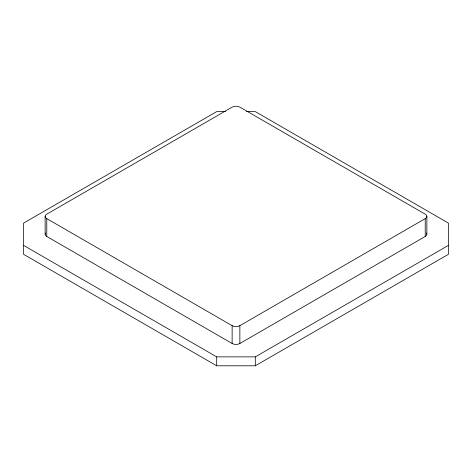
<?xml version="1.0" encoding="UTF-8"?>
<svg xmlns="http://www.w3.org/2000/svg" width="472" height="472" viewBox="0 0 472 472"><rect width="100%" height="100%" fill="white"/><g stroke="black" fill="none" stroke-linecap="round" stroke-linejoin="round"><path stroke-width="0.71" d="M46.769 218.636L232.135 325.656A5.369 3.103 0 0 0 239.864 325.656L425.231 218.636A5.369 3.103 0 0 0 425.231 214.176L239.864 107.156A5.369 3.103 0 0 0 232.135 107.156L46.769 214.176A5.369 3.103 0 0 0 46.769 218.636L46.769 236.472L232.135 343.492A5.369 3.103 0 0 0 239.864 343.492L425.231 236.472A5.369 3.103 0 0 0 426.44 233.032M23.6 245.393L216.689 356.873L255.311 356.873L448.4 245.393M225.433 111.616L216.689 111.616L23.6 223.097L23.6 254.308L216.689 365.788L255.311 365.788L448.4 254.308L448.4 223.097L255.311 111.616L246.567 111.616M426.865 216.406L426.865 234.242M425.231 218.636L425.231 236.472M255.311 356.873L255.311 365.788M239.864 325.656L239.864 343.492M232.135 325.656L232.135 343.492M216.689 356.873L216.689 365.788M45.135 216.406L45.135 234.242M46.769 236.472A5.369 3.103 0 0 1 45.56 233.032"/></g></svg>
